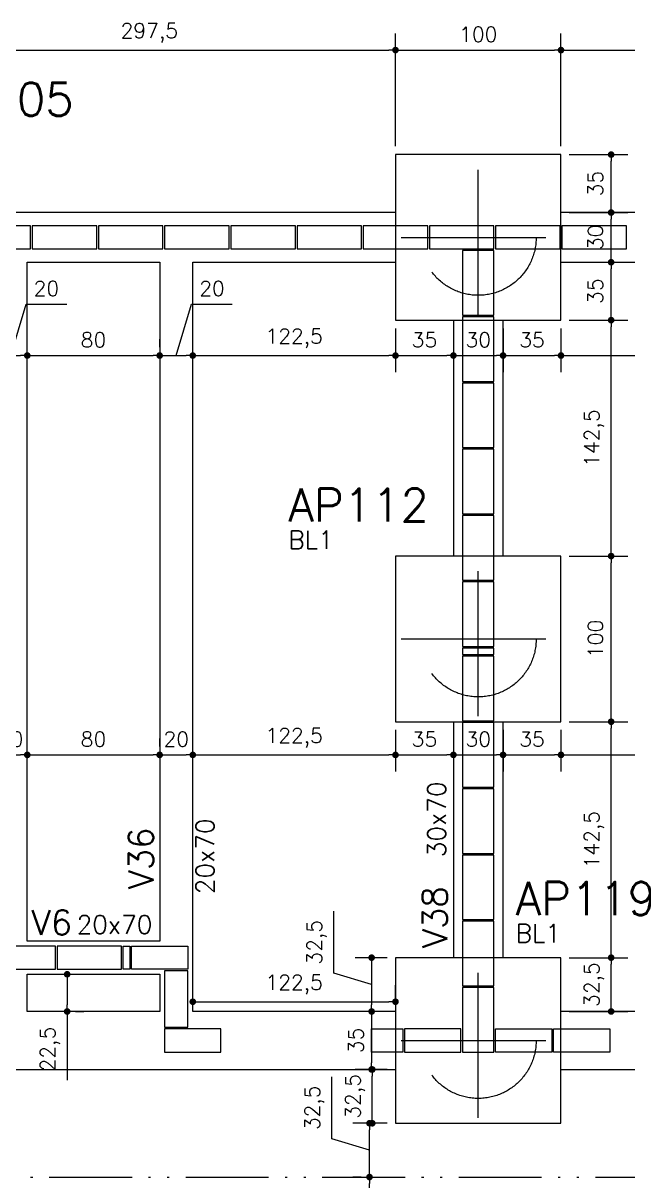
# Model space of a CAD drawing. Extents: x -15987 to 10953, y -16747 to -1189.
# Drawn here: x 2589 to 2954, y -15591 to -14892 of the extents above; entities that cross this region are included whole.
import ezdxf

# ---------------------------------------------------------------- set-up
doc = ezdxf.new("R2010")
doc.units = 0
doc.header["$LTSCALE"] = 25
doc.linetypes.add('ESTILO_TQS_0002', pattern=[0.4, 0.1, -0.3])
doc.linetypes.add('ESTILO_TQS_0004', pattern=[3.3, 2, -0.4, 0.05, -0.4, 0.05, -0.4])
for name, color, linetype in [('228', 7, 'Continuous'), ('72', 7, 'Continuous'), ('BLOCO', 3, 'Continuous'), ('COTA', 1, 'Continuous'), ('EIXOS', 1, 'ESTILO_TQS_0004'), ('ESTACA', 1, 'ESTILO_TQS_0002'), ('P-D', 2, 'Continuous'), ('PROJ', 252, 'Continuous'), ('VIG-D', 2, 'Continuous'), ('VIG-N', 4, 'Continuous'), ('VIGA', 3, 'Continuous')]:
    doc.layers.add(name, color=color, linetype=linetype)
doc.styles.add('COTA', font='romans.shx')
doc.styles.get("Standard").update_dxf_attribs({"font": 'romans.shx'})
doc.dimstyles.new('forma', dxfattribs={"dimscale": 5, "dimtxt": 1.8, "dimasz": 0.8, "dimexe": 2, "dimexo": 1, "dimgap": 1, "dimtad": 1, "dimdec": 1, "dimzin": 9, "dimtxsty": 'COTA', "dimblk1": 'DOT', "dimblk2": 'DOT', "dimsah": 1, "dimcen": 0, "dimdle": 1, "dimclrd": 256, "dimclre": 256, "dimclrt": 2, "dimadec": 0, "dimazin": 0, "dimtfac": 1, "dimtdec": 0, "dimtmove": 0, "dimatfit": 3, "dimfxl": 1, "dimtolj": 1, "dimtzin": 0, "dimarcsym": 0})

# ---------------------------------------------------------------- blocks, each defined once
blk = doc.blocks.new('_EST70')
at = {"layer": 'ESTACA', "linetype": 'ESTILO_TQS_0002'}
for p, q in [((0, -1.333), (0, 1.333)), ((-1.333, 0), (1.333, 0))]:
    blk.add_line(p, q, dxfattribs=at)
blk.add_circle((0, 0), 1, dxfattribs=at)
blk = doc.blocks.new('INFERIOR')
at = {"layer": 'PROJ'}
for points in [[(29509.52, 8712.94), (29548.52, 8712.94), (29548.52, 8726.94), (29509.52, 8726.94), (29509.52, 8712.94)], [(29549.52, 8712.94), (29588.52, 8712.94), (29588.52, 8726.94), (29549.52, 8726.94), (29549.52, 8712.94)], [(29589.52, 8712.94), (29628.52, 8712.94), (29628.52, 8726.94), (29589.52, 8726.94), (29589.52, 8712.94)], [(29629.52, 8712.94), (29668.52, 8712.94), (29668.52, 8726.94), (29629.52, 8726.94), (29629.52, 8712.94)], [(29669.52, 8712.94), (29708.52, 8712.94), (29708.52, 8726.94), (29669.52, 8726.94), (29669.52, 8712.94)], [(29709.52, 8712.94), (29748.52, 8712.94), (29748.52, 8726.94), (29709.52, 8726.94), (29709.52, 8712.94)], [(29749.52, 8712.94), (29788.52, 8712.94), (29788.52, 8726.94), (29749.52, 8726.94), (29749.52, 8712.94)], [(29789.52, 8712.94), (29828.52, 8712.94), (29828.52, 8726.94), (29789.52, 8726.94), (29789.52, 8712.94)], [(29829.52, 8712.94), (29868.52, 8712.94), (29868.52, 8726.94), (29829.52, 8726.94), (29829.52, 8712.94)], [(29869.52, 8712.94), (29908.52, 8712.94), (29908.52, 8726.94), (29869.52, 8726.94), (29869.52, 8712.94)], [(29809.52, 8711.94), (29809.52, 8672.94), (29828.52, 8672.94), (29828.52, 8711.94), (29809.52, 8711.94)], [(29809.52, 8671.94), (29809.52, 8632.94), (29828.52, 8632.94), (29828.52, 8671.94), (29809.52, 8671.94)], [(29809.52, 8631.94), (29809.52, 8592.94), (29828.52, 8592.94), (29828.52, 8631.94), (29809.52, 8631.94)], [(29809.52, 8591.94), (29809.52, 8552.94), (29828.52, 8552.94), (29828.52, 8591.94), (29809.52, 8591.94)], [(29809.52, 8551.94), (29809.52, 8512.94), (29828.52, 8512.94), (29828.52, 8551.94), (29809.52, 8551.94)], [(29809.52, 8511.94), (29809.52, 8472.94), (29828.52, 8472.94), (29828.52, 8511.94), (29809.52, 8511.94)], [(29828.52, 8467.94), (29828.52, 8471.94), (29809.52, 8471.94), (29809.52, 8467.94), (29828.52, 8467.94)], [(29809.52, 8466.94), (29809.52, 8427.94), (29828.52, 8427.94), (29828.52, 8466.94), (29809.52, 8466.94)], [(29809.52, 8426.94), (29809.52, 8387.94), (29828.52, 8387.94), (29828.52, 8426.94), (29809.52, 8426.94)], [(29809.52, 8386.94), (29809.52, 8347.94), (29828.52, 8347.94), (29828.52, 8386.94), (29809.52, 8386.94)], [(29809.52, 8346.94), (29809.52, 8307.94), (29828.52, 8307.94), (29828.52, 8346.94), (29809.52, 8346.94)], [(29809.52, 8306.94), (29809.52, 8267.94), (29828.52, 8267.94), (29828.52, 8306.94), (29809.52, 8306.94)], [(29529.52, 8277.94), (29563.52, 8277.94), (29563.52, 8291.94), (29529.52, 8291.94), (29529.52, 8277.94)], [(29564.52, 8277.94), (29603.52, 8277.94), (29603.52, 8291.94), (29564.52, 8291.94), (29564.52, 8277.94)], [(29604.52, 8291.94), (29608.52, 8291.94), (29608.52, 8277.94), (29604.52, 8277.94), (29604.52, 8291.94)], [(29643.52, 8277.94), (29609.52, 8277.94), (29609.52, 8291.94), (29643.52, 8291.94), (29643.52, 8277.94)], [(29643.52, 8242.94), (29643.52, 8276.94), (29629.52, 8276.94), (29629.52, 8242.94), (29643.52, 8242.94)], [(29809.52, 8266.94), (29809.52, 8227.94), (29828.52, 8227.94), (29828.52, 8266.94), (29809.52, 8266.94)], [(29629.52, 8227.94), (29663.52, 8227.94), (29663.52, 8241.94), (29629.52, 8241.94), (29629.52, 8227.94)], [(29754.52, 8241.94), (29773.52, 8241.94), (29773.52, 8227.94), (29754.52, 8227.94), (29754.52, 8241.94)], [(29774.52, 8227.94), (29808.52, 8227.94), (29808.52, 8241.94), (29774.52, 8241.94), (29774.52, 8227.94)], [(29863.52, 8227.94), (29829.52, 8227.94), (29829.52, 8241.94), (29863.52, 8241.94), (29863.52, 8227.94)], [(29898.52, 8227.94), (29864.52, 8227.94), (29864.52, 8241.94), (29898.52, 8241.94), (29898.52, 8227.94)]]:
    blk.add_lwpolyline(points, dxfattribs=at)
blk = doc.blocks.new('_Dot')
at = {"color": 0, "linetype": 'ByBlock', "lineweight": -2}
blk.add_line((-0.5, 0), (-1, 0), dxfattribs=at)
at = {"color": 0, "linetype": 'ByBlock', "const_width": 0.5}
blk.add_lwpolyline([(-0.25, 0, 1), (0.25, 0, 1)], format="xyb", close=True, dxfattribs=at)
blk = doc.blocks.new('*D100')
at = {"layer": 'COTA', "lineweight": -2, "transparency": 16777216}
for p, q in [((2516.52, -14966.6), (2516.52, -14898.5)), ((2814.02, -14966.6), (2814.02, -14898.5)), ((2520.52, -14908.5), (2810.02, -14908.5))]:
    blk.add_line(p, q, dxfattribs=at)
at = {"layer": 'Defpoints', "color": 0, "transparency": 16777216}
for p in [(2814.02, -14908.5), (2516.52, -14971.6), (2814.02, -14971.6)]:
    blk.add_point(p, dxfattribs=at)
at = {"layer": 'COTA', "lineweight": -2, "transparency": 16777216, "xscale": 4, "yscale": 4, "zscale": 4, "rotation": 180}
blk.add_blockref('_Dot', (2516.52, -14908.5), dxfattribs=at)
at = {"layer": 'COTA', "lineweight": -2, "transparency": 16777216, "xscale": 4, "yscale": 4, "zscale": 4}
blk.add_blockref('_Dot', (2814.02, -14908.5), dxfattribs=at)
at = {"layer": 'COTA', "color": 2, "transparency": 16777216, "insert": (2665.27, -14898.14), "char_height": 9, "attachment_point": 5, "style": 'COTA'}
blk.add_mtext('\\A1;297,5 ', dxfattribs=at)
blk = doc.blocks.new('*D101')
at = {"layer": 'COTA', "lineweight": -2, "transparency": 16777216}
for p, q in [((2814.02, -14966.6), (2814.02, -14898.5)), ((2914.02, -14966.6), (2914.02, -14898.5)), ((2818.02, -14908.5), (2910.02, -14908.5))]:
    blk.add_line(p, q, dxfattribs=at)
at = {"layer": 'Defpoints', "color": 0, "transparency": 16777216}
for p in [(2914.02, -14908.5), (2814.02, -14971.6), (2914.02, -14971.6)]:
    blk.add_point(p, dxfattribs=at)
at = {"layer": 'COTA', "lineweight": -2, "transparency": 16777216, "xscale": 4, "yscale": 4, "zscale": 4, "rotation": 180}
blk.add_blockref('_Dot', (2814.02, -14908.5), dxfattribs=at)
at = {"layer": 'COTA', "lineweight": -2, "transparency": 16777216, "xscale": 4, "yscale": 4, "zscale": 4}
blk.add_blockref('_Dot', (2914.02, -14908.5), dxfattribs=at)
at = {"layer": 'COTA', "color": 2, "transparency": 16777216, "insert": (2864.02, -14899), "char_height": 9, "attachment_point": 5, "style": 'COTA'}
blk.add_mtext('\\A1;100 ', dxfattribs=at)
blk = doc.blocks.new('*D102')
at = {"layer": 'COTA', "lineweight": -2, "transparency": 16777216}
for p, q in [((2914.02, -14966.6), (2914.02, -14898.5)), ((3201.52, -14966.6), (3201.52, -14898.5)), ((2918.02, -14908.5), (3197.52, -14908.5))]:
    blk.add_line(p, q, dxfattribs=at)
at = {"layer": 'Defpoints', "color": 0, "transparency": 16777216}
for p in [(3201.52, -14908.5), (2914.02, -14971.6), (3201.52, -14971.6)]:
    blk.add_point(p, dxfattribs=at)
at = {"layer": 'COTA', "lineweight": -2, "transparency": 16777216, "xscale": 4, "yscale": 4, "zscale": 4, "rotation": 180}
blk.add_blockref('_Dot', (2914.02, -14908.5), dxfattribs=at)
at = {"layer": 'COTA', "lineweight": -2, "transparency": 16777216, "xscale": 4, "yscale": 4, "zscale": 4}
blk.add_blockref('_Dot', (3201.52, -14908.5), dxfattribs=at)
at = {"layer": 'COTA', "color": 2, "transparency": 16777216, "insert": (3057.77, -14898.14), "char_height": 9, "attachment_point": 5, "style": 'COTA'}
blk.add_mtext('\\A1;287,5 ', dxfattribs=at)
blk = doc.blocks.new('*D190')
at = {"layer": 'COTA', "lineweight": -2, "transparency": 16777216}
for p, q in [((2571.52, -15332.07), (2571.52, -15324.15)), ((2591.52, -15329.15), (2591.52, -15324.15)), ((2575.52, -15334.15), (2587.52, -15334.15))]:
    blk.add_line(p, q, dxfattribs=at)
at = {"layer": 'Defpoints', "color": 0, "transparency": 16777216}
for p in [(2571.52, -15337.07), (2591.52, -15334.15), (2591.52, -15334.15)]:
    blk.add_point(p, dxfattribs=at)
at = {"layer": 'COTA', "lineweight": -2, "transparency": 16777216, "xscale": 4, "yscale": 4, "zscale": 4, "rotation": 180}
blk.add_blockref('_Dot', (2571.52, -15334.15), dxfattribs=at)
at = {"layer": 'COTA', "lineweight": -2, "transparency": 16777216, "xscale": 4, "yscale": 4, "zscale": 4}
blk.add_blockref('_Dot', (2591.52, -15334.15), dxfattribs=at)
at = {"layer": 'COTA', "color": 2, "transparency": 16777216, "insert": (2581.52, -15324.65), "char_height": 9, "attachment_point": 5, "style": 'COTA'}
blk.add_mtext('\\A1;20 ', dxfattribs=at)
blk = doc.blocks.new('*D191')
at = {"layer": 'COTA', "lineweight": -2, "transparency": 16777216}
for p, q in [((2591.52, -15329.15), (2591.52, -15324.15)), ((2671.52, -15329.15), (2671.52, -15324.15)), ((2595.52, -15334.15), (2667.52, -15334.15))]:
    blk.add_line(p, q, dxfattribs=at)
at = {"layer": 'Defpoints', "color": 0, "transparency": 16777216}
for p in [(2591.52, -15334.15), (2671.52, -15334.15), (2671.52, -15334.15)]:
    blk.add_point(p, dxfattribs=at)
at = {"layer": 'COTA', "lineweight": -2, "transparency": 16777216, "xscale": 4, "yscale": 4, "zscale": 4, "rotation": 180}
blk.add_blockref('_Dot', (2591.52, -15334.15), dxfattribs=at)
at = {"layer": 'COTA', "lineweight": -2, "transparency": 16777216, "xscale": 4, "yscale": 4, "zscale": 4}
blk.add_blockref('_Dot', (2671.52, -15334.15), dxfattribs=at)
at = {"layer": 'COTA', "color": 2, "transparency": 16777216, "insert": (2631.52, -15324.65), "char_height": 9, "attachment_point": 5, "style": 'COTA'}
blk.add_mtext('\\A1;80 ', dxfattribs=at)
blk = doc.blocks.new('*D192')
at = {"layer": 'COTA', "lineweight": -2, "transparency": 16777216}
for p, q in [((2671.52, -15329.15), (2671.52, -15324.15)), ((2691.52, -15329.15), (2691.52, -15324.15)), ((2675.52, -15334.15), (2687.52, -15334.15))]:
    blk.add_line(p, q, dxfattribs=at)
at = {"layer": 'Defpoints', "color": 0, "transparency": 16777216}
for p in [(2671.52, -15334.15), (2691.52, -15334.15), (2691.52, -15334.15)]:
    blk.add_point(p, dxfattribs=at)
at = {"layer": 'COTA', "lineweight": -2, "transparency": 16777216, "xscale": 4, "yscale": 4, "zscale": 4, "rotation": 180}
blk.add_blockref('_Dot', (2671.52, -15334.15), dxfattribs=at)
at = {"layer": 'COTA', "lineweight": -2, "transparency": 16777216, "xscale": 4, "yscale": 4, "zscale": 4}
blk.add_blockref('_Dot', (2691.52, -15334.15), dxfattribs=at)
at = {"layer": 'COTA', "color": 2, "transparency": 16777216, "insert": (2681.52, -15324.65), "char_height": 9, "attachment_point": 5, "style": 'COTA'}
blk.add_mtext('\\A1;20 ', dxfattribs=at)
blk = doc.blocks.new('*D193')
at = {"layer": 'COTA', "lineweight": -2, "transparency": 16777216}
for p, q in [((2691.52, -15329.15), (2691.52, -15324.15)), ((2814.02, -15319.1), (2814.02, -15344.15)), ((2695.52, -15334.15), (2810.02, -15334.15))]:
    blk.add_line(p, q, dxfattribs=at)
at = {"layer": 'Defpoints', "color": 0, "transparency": 16777216}
for p in [(2814.02, -15314.1), (2691.52, -15334.15), (2814.02, -15334.15)]:
    blk.add_point(p, dxfattribs=at)
at = {"layer": 'COTA', "lineweight": -2, "transparency": 16777216, "xscale": 4, "yscale": 4, "zscale": 4, "rotation": 180}
blk.add_blockref('_Dot', (2691.52, -15334.15), dxfattribs=at)
at = {"layer": 'COTA', "lineweight": -2, "transparency": 16777216, "xscale": 4, "yscale": 4, "zscale": 4}
blk.add_blockref('_Dot', (2814.02, -15334.15), dxfattribs=at)
at = {"layer": 'COTA', "color": 2, "transparency": 16777216, "insert": (2752.77, -15323.79), "char_height": 9, "attachment_point": 5, "style": 'COTA'}
blk.add_mtext('\\A1;122,5 ', dxfattribs=at)
blk = doc.blocks.new('*D194')
at = {"layer": 'COTA', "lineweight": -2, "transparency": 16777216}
for p, q in [((2814.02, -15319.1), (2814.02, -15344.15)), ((2849.02, -15319.1), (2849.02, -15344.15)), ((2818.02, -15334.15), (2845.02, -15334.15))]:
    blk.add_line(p, q, dxfattribs=at)
at = {"layer": 'Defpoints', "color": 0, "transparency": 16777216}
for p in [(2814.02, -15314.1), (2849.02, -15314.1), (2849.02, -15334.15)]:
    blk.add_point(p, dxfattribs=at)
at = {"layer": 'COTA', "lineweight": -2, "transparency": 16777216, "xscale": 4, "yscale": 4, "zscale": 4, "rotation": 180}
blk.add_blockref('_Dot', (2814.02, -15334.15), dxfattribs=at)
at = {"layer": 'COTA', "lineweight": -2, "transparency": 16777216, "xscale": 4, "yscale": 4, "zscale": 4}
blk.add_blockref('_Dot', (2849.02, -15334.15), dxfattribs=at)
at = {"layer": 'COTA', "color": 2, "transparency": 16777216, "insert": (2831.52, -15324.65), "char_height": 9, "attachment_point": 5, "style": 'COTA'}
blk.add_mtext('\\A1;35 ', dxfattribs=at)
blk = doc.blocks.new('*D195')
at = {"layer": 'COTA', "lineweight": -2, "transparency": 16777216}
for p, q in [((2849.02, -15319.1), (2849.02, -15344.15)), ((2879.02, -15319.1), (2879.02, -15344.15)), ((2853.02, -15334.15), (2875.02, -15334.15))]:
    blk.add_line(p, q, dxfattribs=at)
at = {"layer": 'Defpoints', "color": 0, "transparency": 16777216}
for p in [(2849.02, -15314.1), (2879.02, -15314.1), (2879.02, -15334.15)]:
    blk.add_point(p, dxfattribs=at)
at = {"layer": 'COTA', "lineweight": -2, "transparency": 16777216, "xscale": 4, "yscale": 4, "zscale": 4, "rotation": 180}
blk.add_blockref('_Dot', (2849.02, -15334.15), dxfattribs=at)
at = {"layer": 'COTA', "lineweight": -2, "transparency": 16777216, "xscale": 4, "yscale": 4, "zscale": 4}
blk.add_blockref('_Dot', (2879.02, -15334.15), dxfattribs=at)
at = {"layer": 'COTA', "color": 2, "transparency": 16777216, "insert": (2864.02, -15324.65), "char_height": 9, "attachment_point": 5, "style": 'COTA'}
blk.add_mtext('\\A1;30 ', dxfattribs=at)
blk = doc.blocks.new('*D196')
at = {"layer": 'COTA', "lineweight": -2, "transparency": 16777216}
for p, q in [((2879.02, -15319.1), (2879.02, -15344.15)), ((2914.02, -15319.1), (2914.02, -15344.15)), ((2883.02, -15334.15), (2910.02, -15334.15))]:
    blk.add_line(p, q, dxfattribs=at)
at = {"layer": 'Defpoints', "color": 0, "transparency": 16777216}
for p in [(2879.02, -15314.1), (2914.02, -15314.1), (2914.02, -15334.15)]:
    blk.add_point(p, dxfattribs=at)
at = {"layer": 'COTA', "lineweight": -2, "transparency": 16777216, "xscale": 4, "yscale": 4, "zscale": 4, "rotation": 180}
blk.add_blockref('_Dot', (2879.02, -15334.15), dxfattribs=at)
at = {"layer": 'COTA', "lineweight": -2, "transparency": 16777216, "xscale": 4, "yscale": 4, "zscale": 4}
blk.add_blockref('_Dot', (2914.02, -15334.15), dxfattribs=at)
at = {"layer": 'COTA', "color": 2, "transparency": 16777216, "insert": (2896.52, -15324.65), "char_height": 9, "attachment_point": 5, "style": 'COTA'}
blk.add_mtext('\\A1;35 ', dxfattribs=at)
blk = doc.blocks.new('*D197')
at = {"layer": 'COTA', "lineweight": -2, "transparency": 16777216}
for p, q in [((2914.02, -15319.1), (2914.02, -15344.15)), ((3201.52, -15319.1), (3201.52, -15344.15)), ((2918.02, -15334.15), (3197.52, -15334.15))]:
    blk.add_line(p, q, dxfattribs=at)
at = {"layer": 'Defpoints', "color": 0, "transparency": 16777216}
for p in [(2914.02, -15314.1), (3201.52, -15314.1), (3201.52, -15334.15)]:
    blk.add_point(p, dxfattribs=at)
at = {"layer": 'COTA', "lineweight": -2, "transparency": 16777216, "xscale": 4, "yscale": 4, "zscale": 4, "rotation": 180}
blk.add_blockref('_Dot', (2914.02, -15334.15), dxfattribs=at)
at = {"layer": 'COTA', "lineweight": -2, "transparency": 16777216, "xscale": 4, "yscale": 4, "zscale": 4}
blk.add_blockref('_Dot', (3201.52, -15334.15), dxfattribs=at)
at = {"layer": 'COTA', "color": 2, "transparency": 16777216, "insert": (3057.77, -15323.79), "char_height": 9, "attachment_point": 5, "style": 'COTA'}
blk.add_mtext('\\A1;287,5 ', dxfattribs=at)
blk = doc.blocks.new('*D204')
at = {"layer": 'COTA', "lineweight": -2, "transparency": 16777216}
for p, q in [((2776.75, -15465.99), (2776.75, -15428.56)), ((2809.02, -15456.6), (2789.61, -15456.6)), ((2799.61, -15460.6), (2799.61, -15485.1)), ((2799.61, -15472.85), (2776.75, -15465.99)), ((2809.02, -15489.1), (2789.61, -15489.1))]:
    blk.add_line(p, q, dxfattribs=at)
at = {"layer": 'Defpoints', "color": 0, "transparency": 16777216}
for p in [(2814.02, -15456.6), (2799.61, -15489.1), (2814.02, -15489.1)]:
    blk.add_point(p, dxfattribs=at)
at = {"layer": 'COTA', "lineweight": -2, "transparency": 16777216, "xscale": 4, "yscale": 4, "zscale": 4}
for p, rotation in [((2799.61, -15456.6), 90), ((2799.61, -15489.1), 270)]:
    blk.add_blockref('_Dot', p, dxfattribs=dict(at, rotation=rotation))
at = {"layer": 'COTA', "color": 2, "transparency": 16777216, "insert": (2766.39, -15447.28), "char_height": 9, "attachment_point": 5, "rotation": 90, "style": 'COTA'}
blk.add_mtext('\\A1;32,5 ', dxfattribs=at)
blk = doc.blocks.new('*D205')
at = {"layer": 'COTA', "lineweight": -2, "transparency": 16777216}
for p, q in [((2809.02, -15489.1), (2789.61, -15489.1)), ((2799.61, -15493.1), (2799.61, -15520.1)), ((2809.02, -15524.1), (2789.61, -15524.1))]:
    blk.add_line(p, q, dxfattribs=at)
at = {"layer": 'Defpoints', "color": 0, "transparency": 16777216}
for p in [(2814.02, -15489.1), (2799.61, -15524.1), (2814.02, -15524.1)]:
    blk.add_point(p, dxfattribs=at)
at = {"layer": 'COTA', "lineweight": -2, "transparency": 16777216, "xscale": 4, "yscale": 4, "zscale": 4}
for p, rotation in [((2799.61, -15489.1), 90), ((2799.61, -15524.1), 270)]:
    blk.add_blockref('_Dot', p, dxfattribs=dict(at, rotation=rotation))
at = {"layer": 'COTA', "color": 2, "transparency": 16777216, "insert": (2790.11, -15506.6), "char_height": 9, "attachment_point": 5, "rotation": 90, "style": 'COTA'}
blk.add_mtext('\\A1;35 ', dxfattribs=at)
blk = doc.blocks.new('*D285')
at = {"layer": 'COTA', "lineweight": -2, "transparency": 16777216}
for p, q in [((2691.52, -15484.1), (2691.52, -15473.21)), ((2814.02, -15484.1), (2814.02, -15473.21)), ((2695.52, -15483.21), (2810.02, -15483.21))]:
    blk.add_line(p, q, dxfattribs=at)
at = {"layer": 'Defpoints', "color": 0, "transparency": 16777216}
for p in [(2814.02, -15483.21), (2691.52, -15489.1), (2814.02, -15489.1)]:
    blk.add_point(p, dxfattribs=at)
at = {"layer": 'COTA', "lineweight": -2, "transparency": 16777216, "xscale": 4, "yscale": 4, "zscale": 4, "rotation": 180}
blk.add_blockref('_Dot', (2691.52, -15483.21), dxfattribs=at)
at = {"layer": 'COTA', "lineweight": -2, "transparency": 16777216, "xscale": 4, "yscale": 4, "zscale": 4}
blk.add_blockref('_Dot', (2814.02, -15483.21), dxfattribs=at)
at = {"layer": 'COTA', "color": 2, "transparency": 16777216, "insert": (2752.77, -15472.85), "char_height": 9, "attachment_point": 5, "style": 'COTA'}
blk.add_mtext('\\A1;122,5 ', dxfattribs=at)
blk = doc.blocks.new('*D286')
at = {"layer": 'COTA', "lineweight": -2, "transparency": 16777216}
for p, q in [((2919.02, -15456.6), (2954.33, -15456.6)), ((2944.33, -15485.1), (2944.33, -15460.6)), ((2919.02, -15489.1), (2954.33, -15489.1))]:
    blk.add_line(p, q, dxfattribs=at)
at = {"layer": 'Defpoints', "color": 0, "transparency": 16777216}
for p in [(2914.02, -15456.6), (2944.33, -15456.6), (2914.02, -15489.1)]:
    blk.add_point(p, dxfattribs=at)
at = {"layer": 'COTA', "lineweight": -2, "transparency": 16777216, "xscale": 4, "yscale": 4, "zscale": 4}
for p, rotation in [((2944.33, -15456.6), 90), ((2944.33, -15489.1), 270)]:
    blk.add_blockref('_Dot', p, dxfattribs=dict(at, rotation=rotation))
at = {"layer": 'COTA', "color": 2, "transparency": 16777216, "insert": (2933.98, -15472.85), "char_height": 9, "attachment_point": 5, "rotation": 90, "style": 'COTA'}
blk.add_mtext('\\A1;32,5 ', dxfattribs=at)
blk = doc.blocks.new('*D287')
at = {"layer": 'COTA', "lineweight": -2, "transparency": 16777216}
for p, q in [((2919.02, -15314.1), (2954.33, -15314.1)), ((2944.33, -15452.6), (2944.33, -15318.1)), ((2919.02, -15456.6), (2954.33, -15456.6))]:
    blk.add_line(p, q, dxfattribs=at)
at = {"layer": 'Defpoints', "color": 0, "transparency": 16777216}
for p in [(2914.02, -15314.1), (2944.33, -15314.1), (2914.02, -15456.6)]:
    blk.add_point(p, dxfattribs=at)
at = {"layer": 'COTA', "lineweight": -2, "transparency": 16777216, "xscale": 4, "yscale": 4, "zscale": 4}
for p, rotation in [((2944.33, -15314.1), 90), ((2944.33, -15456.6), 270)]:
    blk.add_blockref('_Dot', p, dxfattribs=dict(at, rotation=rotation))
at = {"layer": 'COTA', "color": 2, "transparency": 16777216, "insert": (2933.98, -15385.35), "char_height": 9, "attachment_point": 5, "rotation": 90, "style": 'COTA'}
blk.add_mtext('\\A1;142,5 ', dxfattribs=at)
blk = doc.blocks.new('*D288')
at = {"layer": 'COTA', "lineweight": -2, "transparency": 16777216}
for p, q in [((2919.02, -15214.1), (2954.33, -15214.1)), ((2944.33, -15310.1), (2944.33, -15218.1)), ((2919.02, -15314.1), (2954.33, -15314.1))]:
    blk.add_line(p, q, dxfattribs=at)
at = {"layer": 'Defpoints', "color": 0, "transparency": 16777216}
for p in [(2914.02, -15214.1), (2944.33, -15214.1), (2914.02, -15314.1)]:
    blk.add_point(p, dxfattribs=at)
at = {"layer": 'COTA', "lineweight": -2, "transparency": 16777216, "xscale": 4, "yscale": 4, "zscale": 4}
for p, rotation in [((2944.33, -15214.1), 90), ((2944.33, -15314.1), 270)]:
    blk.add_blockref('_Dot', p, dxfattribs=dict(at, rotation=rotation))
at = {"layer": 'COTA', "color": 2, "transparency": 16777216, "insert": (2934.83, -15264.1), "char_height": 9, "attachment_point": 5, "rotation": 90, "style": 'COTA'}
blk.add_mtext('\\A1;100 ', dxfattribs=at)
blk = doc.blocks.new('*D289')
at = {"layer": 'COTA', "lineweight": -2, "transparency": 16777216}
for p, q in [((2919.02, -15071.6), (2954.33, -15071.6)), ((2944.33, -15210.1), (2944.33, -15075.6)), ((2919.02, -15214.1), (2954.33, -15214.1))]:
    blk.add_line(p, q, dxfattribs=at)
at = {"layer": 'Defpoints', "color": 0, "transparency": 16777216}
for p in [(2914.02, -15071.6), (2944.33, -15071.6), (2914.02, -15214.1)]:
    blk.add_point(p, dxfattribs=at)
at = {"layer": 'COTA', "lineweight": -2, "transparency": 16777216, "xscale": 4, "yscale": 4, "zscale": 4}
for p, rotation in [((2944.33, -15071.6), 90), ((2944.33, -15214.1), 270)]:
    blk.add_blockref('_Dot', p, dxfattribs=dict(at, rotation=rotation))
at = {"layer": 'COTA', "color": 2, "transparency": 16777216, "insert": (2933.98, -15142.85), "char_height": 9, "attachment_point": 5, "rotation": 90, "style": 'COTA'}
blk.add_mtext('\\A1;142,5 ', dxfattribs=at)
blk = doc.blocks.new('*D290')
at = {"layer": 'COTA', "lineweight": -2, "transparency": 16777216}
for p, q in [((2919.02, -15036.6), (2954.33, -15036.6)), ((2944.33, -15067.6), (2944.33, -15040.6)), ((2919.02, -15071.6), (2954.33, -15071.6))]:
    blk.add_line(p, q, dxfattribs=at)
at = {"layer": 'Defpoints', "color": 0, "transparency": 16777216}
for p in [(2914.02, -15036.6), (2944.33, -15036.6), (2914.02, -15071.6)]:
    blk.add_point(p, dxfattribs=at)
at = {"layer": 'COTA', "lineweight": -2, "transparency": 16777216, "xscale": 4, "yscale": 4, "zscale": 4}
for p, rotation in [((2944.33, -15036.6), 90), ((2944.33, -15071.6), 270)]:
    blk.add_blockref('_Dot', p, dxfattribs=dict(at, rotation=rotation))
at = {"layer": 'COTA', "color": 2, "transparency": 16777216, "insert": (2934.83, -15054.1), "char_height": 9, "attachment_point": 5, "rotation": 90, "style": 'COTA'}
blk.add_mtext('\\A1;35 ', dxfattribs=at)
blk = doc.blocks.new('*D291')
at = {"layer": 'COTA', "lineweight": -2, "transparency": 16777216}
for p, q in [((2919.02, -15006.6), (2954.33, -15006.6)), ((2944.33, -15032.6), (2944.33, -15010.6)), ((2919.02, -15036.6), (2954.33, -15036.6))]:
    blk.add_line(p, q, dxfattribs=at)
at = {"layer": 'Defpoints', "color": 0, "transparency": 16777216}
for p in [(2914.02, -15006.6), (2944.33, -15006.6), (2914.02, -15036.6)]:
    blk.add_point(p, dxfattribs=at)
at = {"layer": 'COTA', "lineweight": -2, "transparency": 16777216, "xscale": 4, "yscale": 4, "zscale": 4}
for p, rotation in [((2944.33, -15006.6), 90), ((2944.33, -15036.6), 270)]:
    blk.add_blockref('_Dot', p, dxfattribs=dict(at, rotation=rotation))
at = {"layer": 'COTA', "color": 2, "transparency": 16777216, "insert": (2934.83, -15021.6), "char_height": 9, "attachment_point": 5, "rotation": 90, "style": 'COTA'}
blk.add_mtext('\\A1;30 ', dxfattribs=at)
blk = doc.blocks.new('*D292')
at = {"layer": 'COTA', "lineweight": -2, "transparency": 16777216}
for p, q in [((2919.02, -14971.6), (2954.33, -14971.6)), ((2944.33, -15002.6), (2944.33, -14975.6)), ((2919.02, -15006.6), (2954.33, -15006.6))]:
    blk.add_line(p, q, dxfattribs=at)
at = {"layer": 'Defpoints', "color": 0, "transparency": 16777216}
for p in [(2914.02, -14971.6), (2944.33, -14971.6), (2914.02, -15006.6)]:
    blk.add_point(p, dxfattribs=at)
at = {"layer": 'COTA', "lineweight": -2, "transparency": 16777216, "xscale": 4, "yscale": 4, "zscale": 4}
for p, rotation in [((2944.33, -14971.6), 90), ((2944.33, -15006.6), 270)]:
    blk.add_blockref('_Dot', p, dxfattribs=dict(at, rotation=rotation))
at = {"layer": 'COTA', "color": 2, "transparency": 16777216, "insert": (2934.83, -14989.1), "char_height": 9, "attachment_point": 5, "rotation": 90, "style": 'COTA'}
blk.add_mtext('\\A1;35 ', dxfattribs=at)
blk = doc.blocks.new('*D311')
at = {"layer": 'COTA', "lineweight": -2, "transparency": 16777216}
for p, q in [((2809.02, -15524.1), (2790.01, -15524.1)), ((2800.01, -15552.6), (2800.01, -15528.1)), ((2809.02, -15556.6), (2790.01, -15556.6))]:
    blk.add_line(p, q, dxfattribs=at)
at = {"layer": 'Defpoints', "color": 0, "transparency": 16777216}
for p in [(2800.01, -15524.1), (2814.02, -15524.1), (2814.02, -15556.6)]:
    blk.add_point(p, dxfattribs=at)
at = {"layer": 'COTA', "lineweight": -2, "transparency": 16777216, "xscale": 4, "yscale": 4, "zscale": 4}
for p, rotation in [((2800.01, -15524.1), 90), ((2800.01, -15556.6), 270)]:
    blk.add_blockref('_Dot', p, dxfattribs=dict(at, rotation=rotation))
at = {"layer": 'COTA', "color": 2, "transparency": 16777216, "insert": (2789.65, -15540.35), "char_height": 9, "attachment_point": 5, "rotation": 90, "style": 'COTA'}
blk.add_mtext('\\A1;32,5 ', dxfattribs=at)
blk = doc.blocks.new('*D347')
at = {"layer": 'COTA', "lineweight": -2, "transparency": 16777216}
for p, q in [((2581.52, -15092.98), (2590.82, -15061.98)), ((2590.82, -15061.98), (2615.39, -15061.98)), ((2571.52, -15087.98), (2571.52, -15082.98)), ((2591.52, -15087.98), (2591.52, -15082.98)), ((2575.52, -15092.98), (2587.52, -15092.98))]:
    blk.add_line(p, q, dxfattribs=at)
at = {"layer": 'Defpoints', "color": 0, "transparency": 16777216}
for p in [(2571.52, -15092.98), (2591.52, -15092.98), (2591.52, -15092.98)]:
    blk.add_point(p, dxfattribs=at)
at = {"layer": 'COTA', "lineweight": -2, "transparency": 16777216, "xscale": 4, "yscale": 4, "zscale": 4, "rotation": 180}
blk.add_blockref('_Dot', (2571.52, -15092.98), dxfattribs=at)
at = {"layer": 'COTA', "lineweight": -2, "transparency": 16777216, "xscale": 4, "yscale": 4, "zscale": 4}
blk.add_blockref('_Dot', (2591.52, -15092.98), dxfattribs=at)
at = {"layer": 'COTA', "color": 2, "transparency": 16777216, "insert": (2603.1, -15052.48), "char_height": 9, "attachment_point": 5, "style": 'COTA'}
blk.add_mtext('\\A1;20 ', dxfattribs=at)
blk = doc.blocks.new('*D348')
at = {"layer": 'COTA', "lineweight": -2, "transparency": 16777216}
for p, q in [((2591.52, -15087.98), (2591.52, -15082.98)), ((2671.52, -15087.98), (2671.52, -15082.98)), ((2595.52, -15092.98), (2667.52, -15092.98))]:
    blk.add_line(p, q, dxfattribs=at)
at = {"layer": 'Defpoints', "color": 0, "transparency": 16777216}
for p in [(2591.52, -15092.98), (2671.52, -15092.98), (2671.52, -15092.98)]:
    blk.add_point(p, dxfattribs=at)
at = {"layer": 'COTA', "lineweight": -2, "transparency": 16777216, "xscale": 4, "yscale": 4, "zscale": 4, "rotation": 180}
blk.add_blockref('_Dot', (2591.52, -15092.98), dxfattribs=at)
at = {"layer": 'COTA', "lineweight": -2, "transparency": 16777216, "xscale": 4, "yscale": 4, "zscale": 4}
blk.add_blockref('_Dot', (2671.52, -15092.98), dxfattribs=at)
at = {"layer": 'COTA', "color": 2, "transparency": 16777216, "insert": (2631.52, -15083.48), "char_height": 9, "attachment_point": 5, "style": 'COTA'}
blk.add_mtext('\\A1;80 ', dxfattribs=at)
blk = doc.blocks.new('*D349')
at = {"layer": 'COTA', "lineweight": -2, "transparency": 16777216}
for p, q in [((2681.52, -15092.98), (2690.82, -15061.98)), ((2690.82, -15061.98), (2715.39, -15061.98)), ((2671.52, -15087.98), (2671.52, -15082.98)), ((2691.52, -15087.98), (2691.52, -15082.98)), ((2675.52, -15092.98), (2687.52, -15092.98))]:
    blk.add_line(p, q, dxfattribs=at)
at = {"layer": 'Defpoints', "color": 0, "transparency": 16777216}
for p in [(2671.52, -15092.98), (2691.52, -15092.98), (2691.52, -15092.98)]:
    blk.add_point(p, dxfattribs=at)
at = {"layer": 'COTA', "lineweight": -2, "transparency": 16777216, "xscale": 4, "yscale": 4, "zscale": 4, "rotation": 180}
blk.add_blockref('_Dot', (2671.52, -15092.98), dxfattribs=at)
at = {"layer": 'COTA', "lineweight": -2, "transparency": 16777216, "xscale": 4, "yscale": 4, "zscale": 4}
blk.add_blockref('_Dot', (2691.52, -15092.98), dxfattribs=at)
at = {"layer": 'COTA', "color": 2, "transparency": 16777216, "insert": (2703.1, -15052.48), "char_height": 9, "attachment_point": 5, "style": 'COTA'}
blk.add_mtext('\\A1;20 ', dxfattribs=at)
blk = doc.blocks.new('*D350')
at = {"layer": 'COTA', "lineweight": -2, "transparency": 16777216}
for p, q in [((2814.02, -15076.6), (2814.02, -15102.98)), ((2691.52, -15087.98), (2691.52, -15082.98)), ((2695.52, -15092.98), (2810.02, -15092.98))]:
    blk.add_line(p, q, dxfattribs=at)
at = {"layer": 'Defpoints', "color": 0, "transparency": 16777216}
for p in [(2814.02, -15071.6), (2691.52, -15092.98), (2814.02, -15092.98)]:
    blk.add_point(p, dxfattribs=at)
at = {"layer": 'COTA', "lineweight": -2, "transparency": 16777216, "xscale": 4, "yscale": 4, "zscale": 4, "rotation": 180}
blk.add_blockref('_Dot', (2691.52, -15092.98), dxfattribs=at)
at = {"layer": 'COTA', "lineweight": -2, "transparency": 16777216, "xscale": 4, "yscale": 4, "zscale": 4}
blk.add_blockref('_Dot', (2814.02, -15092.98), dxfattribs=at)
at = {"layer": 'COTA', "color": 2, "transparency": 16777216, "insert": (2752.77, -15082.62), "char_height": 9, "attachment_point": 5, "style": 'COTA'}
blk.add_mtext('\\A1;122,5 ', dxfattribs=at)
blk = doc.blocks.new('*D351')
at = {"layer": 'COTA', "lineweight": -2, "transparency": 16777216}
for p, q in [((2814.02, -15076.6), (2814.02, -15102.98)), ((2849.02, -15076.6), (2849.02, -15102.98)), ((2818.02, -15092.98), (2845.02, -15092.98))]:
    blk.add_line(p, q, dxfattribs=at)
at = {"layer": 'Defpoints', "color": 0, "transparency": 16777216}
for p in [(2814.02, -15071.6), (2849.02, -15071.6), (2849.02, -15092.98)]:
    blk.add_point(p, dxfattribs=at)
at = {"layer": 'COTA', "lineweight": -2, "transparency": 16777216, "xscale": 4, "yscale": 4, "zscale": 4, "rotation": 180}
blk.add_blockref('_Dot', (2814.02, -15092.98), dxfattribs=at)
at = {"layer": 'COTA', "lineweight": -2, "transparency": 16777216, "xscale": 4, "yscale": 4, "zscale": 4}
blk.add_blockref('_Dot', (2849.02, -15092.98), dxfattribs=at)
at = {"layer": 'COTA', "color": 2, "transparency": 16777216, "insert": (2831.52, -15083.48), "char_height": 9, "attachment_point": 5, "style": 'COTA'}
blk.add_mtext('\\A1;35 ', dxfattribs=at)
blk = doc.blocks.new('*D352')
at = {"layer": 'COTA', "lineweight": -2, "transparency": 16777216}
for p, q in [((2849.02, -15076.6), (2849.02, -15102.98)), ((2879.02, -15076.6), (2879.02, -15102.98)), ((2853.02, -15092.98), (2875.02, -15092.98))]:
    blk.add_line(p, q, dxfattribs=at)
at = {"layer": 'Defpoints', "color": 0, "transparency": 16777216}
for p in [(2849.02, -15071.6), (2879.02, -15071.6), (2879.02, -15092.98)]:
    blk.add_point(p, dxfattribs=at)
at = {"layer": 'COTA', "lineweight": -2, "transparency": 16777216, "xscale": 4, "yscale": 4, "zscale": 4, "rotation": 180}
blk.add_blockref('_Dot', (2849.02, -15092.98), dxfattribs=at)
at = {"layer": 'COTA', "lineweight": -2, "transparency": 16777216, "xscale": 4, "yscale": 4, "zscale": 4}
blk.add_blockref('_Dot', (2879.02, -15092.98), dxfattribs=at)
at = {"layer": 'COTA', "color": 2, "transparency": 16777216, "insert": (2864.02, -15083.48), "char_height": 9, "attachment_point": 5, "style": 'COTA'}
blk.add_mtext('\\A1;30 ', dxfattribs=at)
blk = doc.blocks.new('*D353')
at = {"layer": 'COTA', "lineweight": -2, "transparency": 16777216}
for p, q in [((2879.02, -15076.6), (2879.02, -15102.98)), ((2914.02, -15076.6), (2914.02, -15102.98)), ((2883.02, -15092.98), (2910.02, -15092.98))]:
    blk.add_line(p, q, dxfattribs=at)
at = {"layer": 'Defpoints', "color": 0, "transparency": 16777216}
for p in [(2879.02, -15071.6), (2914.02, -15071.6), (2914.02, -15092.98)]:
    blk.add_point(p, dxfattribs=at)
at = {"layer": 'COTA', "lineweight": -2, "transparency": 16777216, "xscale": 4, "yscale": 4, "zscale": 4, "rotation": 180}
blk.add_blockref('_Dot', (2879.02, -15092.98), dxfattribs=at)
at = {"layer": 'COTA', "lineweight": -2, "transparency": 16777216, "xscale": 4, "yscale": 4, "zscale": 4}
blk.add_blockref('_Dot', (2914.02, -15092.98), dxfattribs=at)
at = {"layer": 'COTA', "color": 2, "transparency": 16777216, "insert": (2896.52, -15083.48), "char_height": 9, "attachment_point": 5, "style": 'COTA'}
blk.add_mtext('\\A1;35 ', dxfattribs=at)
blk = doc.blocks.new('*D354')
at = {"layer": 'COTA', "lineweight": -2, "transparency": 16777216}
for p, q in [((2914.02, -15076.6), (2914.02, -15102.98)), ((3201.52, -15076.6), (3201.52, -15102.98)), ((2918.02, -15092.98), (3197.52, -15092.98))]:
    blk.add_line(p, q, dxfattribs=at)
at = {"layer": 'Defpoints', "color": 0, "transparency": 16777216}
for p in [(2914.02, -15071.6), (3201.52, -15071.6), (3201.52, -15092.98)]:
    blk.add_point(p, dxfattribs=at)
at = {"layer": 'COTA', "lineweight": -2, "transparency": 16777216, "xscale": 4, "yscale": 4, "zscale": 4, "rotation": 180}
blk.add_blockref('_Dot', (2914.02, -15092.98), dxfattribs=at)
at = {"layer": 'COTA', "lineweight": -2, "transparency": 16777216, "xscale": 4, "yscale": 4, "zscale": 4}
blk.add_blockref('_Dot', (3201.52, -15092.98), dxfattribs=at)
at = {"layer": 'COTA', "color": 2, "transparency": 16777216, "insert": (3057.77, -15082.62), "char_height": 9, "attachment_point": 5, "style": 'COTA'}
blk.add_mtext('\\A1;287,5 ', dxfattribs=at)
blk = doc.blocks.new('*D479')
at = {"layer": 'COTA', "lineweight": -2, "transparency": 16777216}
for p, q in [((2793.34, -15589.08), (2788.32, -15589.08)), ((2798.32, -15617.6), (2798.32, -15593.08)), ((2798.32, -15605.34), (2769.65, -15608.1)), ((2769.65, -15608.1), (2769.65, -15645.53)), ((2809.02, -15621.6), (2788.32, -15621.6))]:
    blk.add_line(p, q, dxfattribs=at)
at = {"layer": 'Defpoints', "color": 0, "transparency": 16777216}
for p in [(2798.32, -15589.08), (2798.34, -15589.08), (2814.02, -15621.6)]:
    blk.add_point(p, dxfattribs=at)
at = {"layer": 'COTA', "lineweight": -2, "transparency": 16777216, "xscale": 4, "yscale": 4, "zscale": 4}
for p, rotation in [((2798.32, -15589.08), 90), ((2798.32, -15621.6), 270)]:
    blk.add_blockref('_Dot', p, dxfattribs=dict(at, rotation=rotation))
at = {"layer": 'COTA', "color": 2, "transparency": 16777216, "insert": (2759.29, -15626.81), "char_height": 9, "attachment_point": 5, "rotation": 90, "style": 'COTA'}
blk.add_mtext('\\A1;32,5 ', dxfattribs=at)
blk = doc.blocks.new('*D480')
at = {"layer": 'COTA', "lineweight": -2, "transparency": 16777216}
for p, q in [((2775.46, -15565.98), (2775.46, -15528.55)), ((2809.02, -15556.6), (2788.32, -15556.6)), ((2798.32, -15585.08), (2798.32, -15560.6)), ((2798.32, -15572.84), (2775.46, -15565.98)), ((2793.34, -15589.08), (2788.32, -15589.08))]:
    blk.add_line(p, q, dxfattribs=at)
at = {"layer": 'Defpoints', "color": 0, "transparency": 16777216}
for p in [(2798.32, -15556.6), (2814.02, -15556.6), (2798.34, -15589.08)]:
    blk.add_point(p, dxfattribs=at)
at = {"layer": 'COTA', "lineweight": -2, "transparency": 16777216, "xscale": 4, "yscale": 4, "zscale": 4}
for p, rotation in [((2798.32, -15556.6), 90), ((2798.32, -15589.08), 270)]:
    blk.add_blockref('_Dot', p, dxfattribs=dict(at, rotation=rotation))
at = {"layer": 'COTA', "color": 2, "transparency": 16777216, "insert": (2765.1, -15547.27), "char_height": 9, "attachment_point": 5, "rotation": 90, "style": 'COTA'}
blk.add_mtext('\\A1;32,5 ', dxfattribs=at)
blk = doc.blocks.new('*D495')
at = {"layer": 'COTA', "lineweight": -2, "transparency": 16777216}
for p, q in [((2615.62, -15470.6), (2615.62, -15485.1)), ((2620.62, -15466.6), (2625.62, -15466.6)), ((2615.62, -15489.1), (2615.62, -15530.53)), ((2620.62, -15489.1), (2625.62, -15489.1))]:
    blk.add_line(p, q, dxfattribs=at)
at = {"layer": 'Defpoints', "color": 0, "transparency": 16777216}
for p in [(2615.62, -15466.6), (2615.62, -15489.1), (2615.62, -15489.1)]:
    blk.add_point(p, dxfattribs=at)
at = {"layer": 'COTA', "lineweight": -2, "transparency": 16777216, "xscale": 4, "yscale": 4, "zscale": 4}
for p, rotation in [((2615.62, -15466.6), 90), ((2615.62, -15489.1), 270)]:
    blk.add_blockref('_Dot', p, dxfattribs=dict(at, rotation=rotation))
at = {"layer": 'COTA', "color": 2, "transparency": 16777216, "insert": (2605.26, -15511.81), "char_height": 9, "attachment_point": 5, "rotation": 90, "style": 'COTA'}
blk.add_mtext('\\A1;22,5 ', dxfattribs=at)

msp = doc.modelspace()

# ---------------------------------------------------------------- linework, layer by layer
at = {"layer": 'BLOCO', "linetype": 'Continuous'}
for points in [[(2814.02, -15071.6), (2914.02, -15071.6), (2914.02, -14971.6), (2814.02, -14971.6), (2814.02, -15071.6)], [(2814.02, -15314.1), (2914.02, -15314.1), (2914.02, -15214.1), (2814.02, -15214.1), (2814.02, -15314.1)], [(2814.02, -15556.6), (2914.02, -15556.6), (2914.02, -15456.6), (2814.02, -15456.6), (2814.02, -15556.6)]]:
    msp.add_lwpolyline(points, dxfattribs=at)
at = {"layer": 'EIXOS'}
msp.add_line((47.3, -15589.08), (4501.03, -15589.08), dxfattribs=at)
at = {"layer": 'VIGA'}
for p, q in [((2681.52, -15006.6), (2581.52, -15006.6)), ((2696.02, -15006.6), (2681.52, -15006.6)), ((2814.02, -15006.6), (2696.02, -15006.6)), ((3201.52, -15006.6), (2914.02, -15006.6)), ((2591.52, -15036.6), (2671.52, -15036.6)), ((2591.52, -15446.6), (2591.52, -15036.6)), ((2671.52, -15036.6), (2671.52, -15446.6)), ((2691.52, -15036.6), (2696.02, -15036.6)), ((2691.52, -15456.6), (2691.52, -15036.6)), ((2696.02, -15036.6), (2814.02, -15036.6)), ((2914.02, -15036.6), (3201.52, -15036.6)), ((2849.02, -15071.6), (2849.02, -15214.1)), ((2879.02, -15214.1), (2879.02, -15071.6)), ((2849.02, -15314.1), (2849.02, -15456.6)), ((2879.02, -15456.6), (2879.02, -15314.1)), ((2671.52, -15446.6), (2591.52, -15446.6)), ((2691.52, -15489.1), (2691.52, -15456.6)), ((2591.52, -15489.1), (2591.52, -15466.6)), ((2591.52, -15466.6), (2671.52, -15466.6)), ((2671.52, -15466.6), (2671.52, -15489.1)), ((2671.52, -15489.1), (2591.52, -15489.1)), ((2814.02, -15489.1), (2691.52, -15489.1)), ((3023.52, -15489.1), (2914.02, -15489.1)), ((2581.52, -15524.1), (2681.52, -15524.1)), ((2681.52, -15524.1), (2814.02, -15524.1)), ((2914.02, -15524.1), (3034.52, -15524.1))]:
    msp.add_line(p, q, dxfattribs=at)

# ---------------------------------------------------------------- block references
at = {"layer": '228', "linetype": 'Continuous', "xscale": 35, "yscale": 35}
for p in [(2864.02, -15021.6), (2864.02, -15264.1), (2864.02, -15506.6)]:
    msp.add_blockref('_EST70', p, dxfattribs=at)
at = {"layer": 'COTA'}
msp.add_blockref('INFERIOR', (-26955.01, -23741.54), dxfattribs=at)

# ---------------------------------------------------------------- texts
at = {"layer": '72', "linetype": 'Continuous'}
for s, p in [('AP105', (2534.67, -14948.22)), ('AP112', (2749.3, -15193.28)), ('AP119', (2886.62, -15430.88))]:
    msp.add_text(s, height=20, dxfattribs=at).set_placement(p)
at = {"layer": 'P-D', "linetype": 'Continuous'}
for p in [(2749.3, -15209.78), (2886.62, -15447.38)]:
    msp.add_text('BL1', height=11, dxfattribs=at).set_placement(p)
at = {"layer": 'VIG-D', "linetype": 'Continuous'}
for s, p in [('30x70', (2844.4, -15395.93)), ('20x70', (2704.46, -15418.25))]:
    msp.add_text(s, height=11, rotation=90, dxfattribs=at).set_placement(p)
msp.add_text('20x70', height=11, dxfattribs=at).set_placement((2621.36, -15442.11))
at = {"layer": 'VIG-N', "linetype": 'Continuous'}
for s, p in [('V36', (2667.77, -15415.32)), ('V38', (2845.28, -15450.8))]:
    msp.add_text(s, height=15, rotation=90, dxfattribs=at).set_placement(p)
msp.add_text('V6', height=15, dxfattribs=at).set_placement((2594.13, -15442.85))

# ---------------------------------------------------------------- dimensions: what is measured, and where the dimension line sits
at = {"layer": 'COTA'}
for base, p1, p2, override, picture, middle in [((2814.02, -14908.5), (2516.52, -14971.6), (2814.02, -14971.6), {"dimpost": ' ', "dimtmove": 1}, '*D100', (2665.27, -14898.14)), ((2914.02, -14908.5), (2814.02, -14971.6), (2914.02, -14971.6), {"dimpost": ' ', "dimtmove": 1}, '*D101', (2864.02, -14899)), ((3201.52, -14908.5), (2914.02, -14971.6), (3201.52, -14971.6), {"dimpost": ' ', "dimtmove": 1}, '*D102', (3057.77, -14898.14)), ((2591.52, -15092.98), (2571.52, -15092.98), (2591.52, -15092.98), {"dimpost": ' ', "dimtmove": 1}, '*D347', (2595.82, -15052.48)), ((2691.52, -15092.98), (2671.52, -15092.98), (2691.52, -15092.98), {"dimpost": ' ', "dimtmove": 1}, '*D349', (2695.82, -15052.48)), ((2814.02, -15092.98), (2691.52, -15092.98), (2814.02, -15071.6), {"dimpost": ' ', "dimtmove": 1}, '*D350', (2752.77, -15082.62)), ((2849.02, -15092.98), (2814.02, -15071.6), (2849.02, -15071.6), {"dimpost": ' ', "dimtmove": 1}, '*D351', (2831.52, -15083.48)), ((2879.02, -15092.98), (2849.02, -15071.6), (2879.02, -15071.6), {"dimpost": ' ', "dimtmove": 1}, '*D352', (2864.02, -15083.48)), ((2914.02, -15092.98), (2879.02, -15071.6), (2914.02, -15071.6), {"dimpost": ' ', "dimtmove": 1}, '*D353', (2896.52, -15083.48)), ((3201.52, -15092.98), (2914.02, -15071.6), (3201.52, -15071.6), {"dimpost": ' ', "dimtmove": 1}, '*D354', (3057.77, -15082.62)), ((2671.52, -15092.98), (2591.52, -15092.98), (2671.52, -15092.98), {"dimpost": ' ', "dimtmove": 1}, '*D348', (2631.52, -15083.48)), ((2814.02, -15334.15), (2691.52, -15334.15), (2814.02, -15314.1), {"dimpost": ' ', "dimtmove": 1}, '*D193', (2752.77, -15323.79)), ((2849.02, -15334.15), (2814.02, -15314.1), (2849.02, -15314.1), {"dimpost": ' ', "dimtmove": 1}, '*D194', (2831.52, -15324.65)), ((2879.02, -15334.15), (2849.02, -15314.1), (2879.02, -15314.1), {"dimpost": ' ', "dimtmove": 1}, '*D195', (2864.02, -15324.65)), ((2914.02, -15334.15), (2879.02, -15314.1), (2914.02, -15314.1), {"dimpost": ' ', "dimtmove": 1}, '*D196', (2896.52, -15324.65)), ((3201.52, -15334.15), (2914.02, -15314.1), (3201.52, -15314.1), {"dimpost": ' ', "dimtmove": 1}, '*D197', (3057.77, -15323.79)), ((2671.52, -15334.15), (2591.52, -15334.15), (2671.52, -15334.15), {"dimpost": ' ', "dimtmove": 1}, '*D191', (2631.52, -15324.65)), ((2814.02, -15483.21), (2691.52, -15489.1), (2814.02, -15489.1), {"dimpost": ' '}, '*D285', (2752.77, -15472.85))]:
    dim = msp.add_linear_dim(base=base, p1=p1, p2=p2, dimstyle='forma', override=override, dxfattribs=at)
    dim.commit()
    dim.dimension.update_dxf_attribs({"geometry": picture, "text_midpoint": middle})
for base, p1, p2, override, picture, middle in [((2944.33, -14971.6), (2914.02, -15006.6), (2914.02, -14971.6), {"dimpost": ' ', "dimtmove": 1}, '*D292', (2934.83, -14989.1)), ((2944.33, -15006.6), (2914.02, -15036.6), (2914.02, -15006.6), {"dimpost": ' ', "dimtmove": 1}, '*D291', (2934.83, -15021.6)), ((2944.33, -15036.6), (2914.02, -15071.6), (2914.02, -15036.6), {"dimpost": ' ', "dimtmove": 1}, '*D290', (2934.83, -15054.1)), ((2944.33, -15071.6), (2914.02, -15214.1), (2914.02, -15071.6), {"dimpost": ' ', "dimtmove": 1}, '*D289', (2933.98, -15142.85)), ((2944.33, -15214.1), (2914.02, -15314.1), (2914.02, -15214.1), {"dimpost": ' ', "dimtmove": 1}, '*D288', (2934.83, -15264.1)), ((2944.33, -15314.1), (2914.02, -15456.6), (2914.02, -15314.1), {"dimpost": ' ', "dimtmove": 1}, '*D287', (2933.98, -15385.35)), ((2799.61, -15489.1), (2814.02, -15456.6), (2814.02, -15489.1), {"dimpost": ' ', "dimtmove": 1}, '*D204', (2766.39, -15460.99)), ((2615.62, -15489.1), (2615.62, -15466.6), (2615.62, -15489.1), {"dimpost": ' '}, '*D495', (2605.26, -15511.81)), ((2799.61, -15524.1), (2814.02, -15489.1), (2814.02, -15524.1), {"dimpost": ' ', "dimtmove": 1}, '*D205', (2790.11, -15506.6)), ((2798.32, -15556.6), (2798.34, -15589.08), (2814.02, -15556.6), {"dimpost": ' ', "dimtmove": 1}, '*D480', (2765.1, -15560.98))]:
    dim = msp.add_linear_dim(base=base, p1=p1, p2=p2, angle=90, dimstyle='forma', override=override, dxfattribs=at)
    dim.commit()
    dim.dimension.update_dxf_attribs({"geometry": picture, "text_midpoint": middle})
for base, p1, p2, picture, middle in [((2591.52, -15334.15), (2571.52, -15337.07), (2591.52, -15334.15), '*D190', (2581.52, -15334.15)), ((2691.52, -15334.15), (2671.52, -15334.15), (2691.52, -15334.15), '*D192', (2681.52, -15334.15))]:
    dim = msp.add_linear_dim(base=base, p1=p1, p2=p2, dimstyle='forma', override={"dimpost": ' ', "dimtmove": 1}, dxfattribs=at)
    dim.commit()
    dim.dimension.update_dxf_attribs({"geometry": picture, "text_midpoint": middle, "dimtype": 128})
for base, p1, p2, override, picture, middle in [((2944.33, -15456.6), (2914.02, -15489.1), (2914.02, -15456.6), {"dimpost": ' '}, '*D286', (2944.33, -15472.85)), ((2800.01, -15524.1), (2814.02, -15556.6), (2814.02, -15524.1), {"dimpost": ' ', "dimtmove": 1}, '*D311', (2800.01, -15540.35)), ((2798.32, -15589.08), (2814.02, -15621.6), (2798.34, -15589.08), {"dimpost": ' ', "dimtmove": 1}, '*D479', (2769.65, -15613.1))]:
    dim = msp.add_linear_dim(base=base, p1=p1, p2=p2, angle=90, dimstyle='forma', override=override, dxfattribs=at)
    dim.commit()
    dim.dimension.update_dxf_attribs({"geometry": picture, "text_midpoint": middle, "dimtype": 128})

doc.saveas('drawing.dxf')
